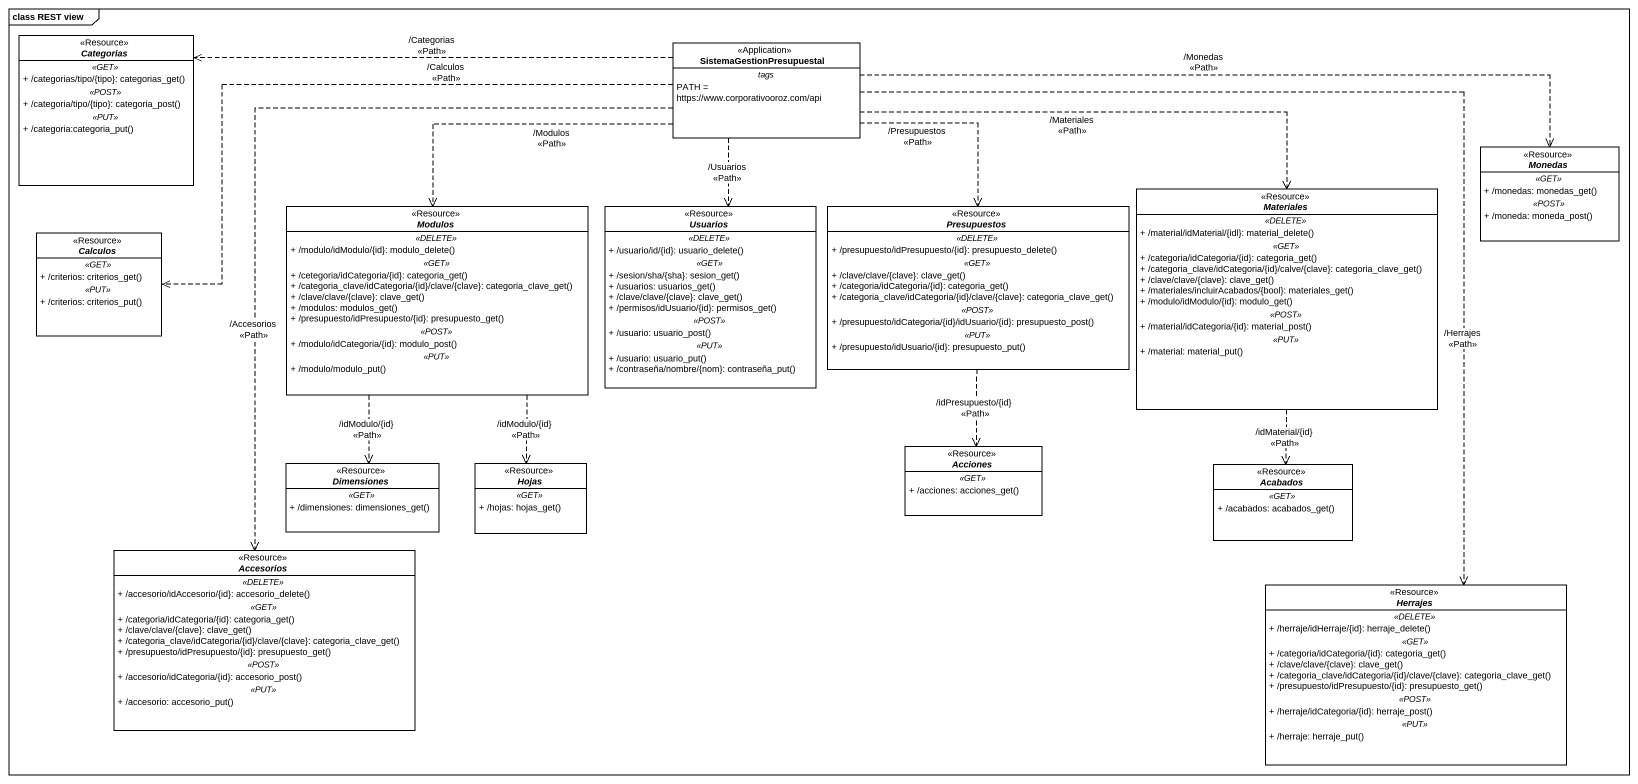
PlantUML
@startuml
mainframe class REST view
hide circle
hide empty members
skinparam classAttributeIconSize 0
abstract class Categorias <<Resource>> {
  .. <<GET>> ..
  + /categorias/tipo/{tipo}: categorias_get()
  .. <<POST>> ..
  + /categoria/tipo/{tipo}: categoria_post()
  .. <<PUT>> ..
  + /categoria:categoria_put()
}
class SistemaGestionPresupuestal <<Application>> {
  -- tags --
  PATH = https://www.corporativooroz.com/api
}
abstract class Monedas <<Resource>> {
  .. <<GET>> ..
  + /monedas: monedas_get()
  .. <<POST>> ..
  + /moneda: moneda_post()
}
abstract class Materiales <<Resource>> {
  .. <<DELETE>> ..
  + /material/idMaterial/{idl}: material_delete()
  .. <<GET>> ..
  + /categoria/idCategoria/{id}: categoria_get()
  + /categoria_clave/idCategoria/{id}/calve/{clave}: categoria_clave_get()
  + /clave/clave/{clave}: clave_get()
  + /materiales/incluirAcabados/{bool}: materiales_get()
  + /modulo/idModulo/{id}: modulo_get()
  .. <<POST>> ..
  + /material/idCategoria/{id}: material_post()
  .. <<PUT>> ..
  + /material: material_put()
}
abstract class Calculos <<Resource>> {
  .. <<GET>> ..
  + /criterios: criterios_get()
  .. <<PUT>> ..
  + /criterios: criterios_put()
}
abstract class Modulos <<Resource>> {
  .. <<DELETE>> ..
  + /modulo/idModulo/{id}: modulo_delete()
  .. <<GET>> ..
  + /cetegoria/idCategoria/{id}: categoria_get()
  + /categoria_clave/idCategoria/{id}/clave/{clave}: categoria_clave_get()
  + /clave/clave/{clave}: clave_get()
  + /modulos: modulos_get()
  + /presupuesto/idPresupuesto/{id}: presupuesto_get()
  .. <<POST>> ..
  + /modulo/idCategoria/{id}: modulo_post()
  .. <<PUT>> ..
  + /modulo/modulo_put()
}
abstract class Usuarios <<Resource>> {
  .. <<DELETE>> ..
  + /usuario/id/{id}: usuario_delete()
  .. <<GET>> ..
  + /sesion/sha/{sha}: sesion_get()
  + /usuarios: usuarios_get()
  + /clave/clave/{clave}: clave_get()
  + /permisos/idUsuario/{id}: permisos_get()
  .. <<POST>> ..
  + /usuario: usuario_post()
  .. <<PUT>> ..
  + /usuario: usuario_put()
  + /contraseña/nombre/{nom}: contraseña_put()
}
abstract class Presupuestos <<Resource>> {
  .. <<DELETE>> ..
  + /presupuesto/idPresupuesto/{id}: presupuesto_delete()
  .. <<GET>> ..
  + /clave/clave/{clave}: clave_get()
  + /categoria/idCategoria/{id}: categoria_get()
  + /categoria_clave/idCategoria/{id}/clave/{clave}: categoria_clave_get()
  .. <<POST>> ..
  + /presupuesto/idCategoria/{id}/idUsuario/{id}: presupuesto_post()
  .. <<PUT>> ..
  + /presupuesto/idUsuario/{id}: presupuesto_put()
}
abstract class Dimensiones <<Resource>> {
  .. <<GET>> ..
  + /dimensiones: dimensiones_get()
}
abstract class Hojas <<Resource>> {
  .. <<GET>> ..
  + /hojas: hojas_get()
}
abstract class Acciones <<Resource>> {
  .. <<GET>> ..
  + /acciones: acciones_get()
}
abstract class Acabados <<Resource>> {
  .. <<GET>> ..
  + /acabados: acabados_get()
}
abstract class Accesorios <<Resource>> {
  .. <<DELETE>> ..
  + /accesorio/idAccesorio/{id}: accesorio_delete()
  .. <<GET>> ..
  + /categoria/idCategoria/{id}: categoria_get()
  + /clave/clave/{clave}: clave_get()
  + /categoria_clave/idCategoria/{id}/clave/{clave}: categoria_clave_get()
  + /presupuesto/idPresupuesto/{id}: presupuesto_get()
  .. <<POST>> ..
  + /accesorio/idCategoria/{id}: accesorio_post()
  .. <<PUT>> ..
  + /accesorio: accesorio_put()
}
abstract class Herrajes <<Resource>> {
  .. <<DELETE>> ..
  + /herraje/idHerraje/{id}: herraje_delete()
  .. <<GET>> ..
  + /categoria/idCategoria/{id}: categoria_get()
  + /clave/clave/{clave}: clave_get()
  + /categoria_clave/idCategoria/{id}/clave/{clave}: categoria_clave_get()
  + /presupuesto/idPresupuesto/{id}: presupuesto_get()
  .. <<POST>> ..
  + /herraje/idCategoria/{id}: herraje_post()
  .. <<PUT>> ..
  + /herraje: herraje_put()
}
SistemaGestionPresupuestal .left.> Categorias : /Categorias\n<<Path>>
SistemaGestionPresupuestal .right.> Monedas : /Monedas\n<<Path>>
SistemaGestionPresupuestal .right.> Materiales : /Materiales\n<<Path>>
SistemaGestionPresupuestal .left.> Calculos : /Calculos\n<<Path>>
SistemaGestionPresupuestal ..> Modulos : /Modulos\n<<Path>>
SistemaGestionPresupuestal ..> Usuarios : /Usuarios\n<<Path>>
SistemaGestionPresupuestal ..> Presupuestos : /Presupuestos\n<<Path>>
SistemaGestionPresupuestal ..> Accesorios : /Accesorios\n<<Path>>
SistemaGestionPresupuestal ..> Herrajes : /Herrajes\n<<Path>>
Materiales ..> Acabados : /idMaterial/{id}\n<<Path>>
Modulos ..> Dimensiones : /idModulo/{id}\n<<Path>>
Modulos ..> Hojas : /idModulo/{id}\n<<Path>>
Presupuestos ..> Acciones : /idPresupuesto/{id}\n<<Path>>
@enduml
